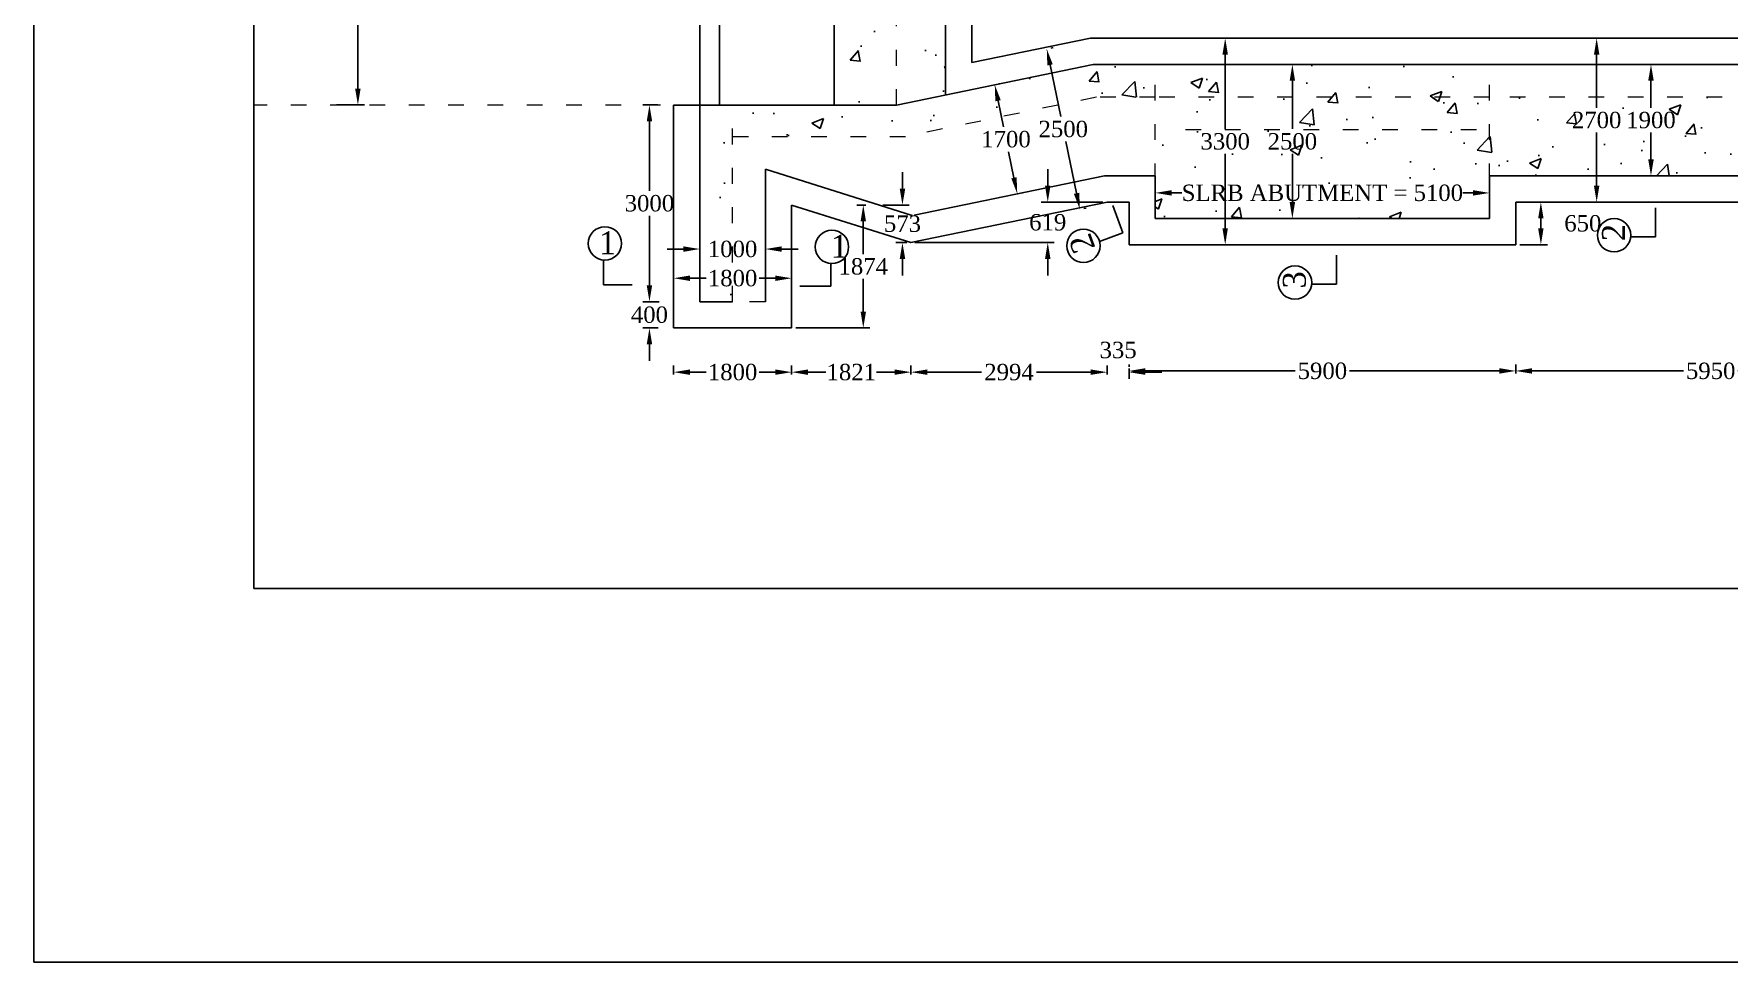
# Model space of a CAD drawing. Header units: millimetres. Extents: x 80 to 6605, y 46 to 2491.
# Drawn here: x 5426.3 to 5685, y 767.8 to 909.4 of the extents above; entities that cross this region are included whole.
import ezdxf

# ---------------------------------------------------------------- set-up
doc = ezdxf.new("R2010")
doc.units = ezdxf.units.MM
doc.linetypes.add('ACAD_ISO03W100', pattern=[30, 12, -18])
doc.layers.add('TEXT_GENERAL', color=4, linetype='Continuous')
doc.styles.get("Standard").update_dxf_attribs({"font": 'times.ttf', "height": 2.5})
doc.styles.add('TNR_2.5', font='times.ttf', dxfattribs={"height": 2.5})
doc.dimstyles.get("Standard").update_dxf_attribs({"dimtxt": 0.18, "dimasz": 0.18, "dimexe": 0.18, "dimexo": 0.0625, "dimgap": 0.09, "dimtad": 0, "dimtih": 1, "dimtoh": 1, "dimdec": 4, "dimzin": 0, "dimdsep": 46, "dimtxsty": 'Standard', "dimcen": 0.09, "dimadec": 0, "dimazin": 0, "dimtfac": 1, "dimtdec": 4, "dimtofl": 0, "dimtmove": 0, "dimatfit": 3, "dimfxl": 1, "dimtolj": 1, "dimtzin": 0, "dimarcsym": 0})
doc.dimstyles.new('STYLE_ESH', dxfattribs={"dimtxt": 2.5, "dimasz": 2.5, "dimexe": 1, "dimexo": 0.625, "dimtad": 0, "dimtih": 1, "dimtoh": 1, "dimdec": 0, "dimlfac": 100, "dimzin": 9, "dimdsep": 46, "dimtxsty": 'TNR_2.5', "dimcen": 2.5, "dimadec": 0, "dimazin": 2, "dimtfac": 1, "dimtdec": 0, "dimtofl": 0, "dimtmove": 2, "dimatfit": 3, "dimfxl": 1, "dimarcsym": 0})
pattern_1 = [(50, (0, 0), (18.218467, -1.59391), [1.905, -20.955]), (355, (0, 0), (-3.52428, 19.105664), [1.524, -16.764]), (100.451, (1.518, -0.133), (14.69425, 17.51167), [1.619, -17.809]), (46.1842, (0, 5.08), (27.1079, -4.20423), [2.8575, -31.4325]), (96.6356, (2.26, 4.73), (23.74042, 24.74256), [2.4285, -26.7135]), (351.184, (0, 5.08), (23.74046, 24.74251), [2.286, -25.146]), (21, (2.54, 3.81), (15.161488, -10.22655), [1.905, -20.955]), (326, (2.54, 3.81), (6.1802, 18.418797), [1.524, -16.764]), (71.4514, (3.803, 2.958), (21.34165, 8.192286), [1.619, -17.809]), (37.5, (0, 0), (0.30886, 8.455504), [0, -16.5608, 0, -17.018, 0, -16.8275]), (7.5, (0, 0), (6.681966, 10.018057), [0, -9.7028, 0, -16.1798, 0, -6.4135]), (327.5, (-5.664, 0), (13.5590595, -0.5728744), [0, -6.35, 0, -19.812, 0, -26.289]), (317.5, (-8.204, 0), (14.812918, 2.54265), [0, -8.255, 0, -13.1572, 0, -18.669])]

# ---------------------------------------------------------------- blocks, each defined once
blk = doc.blocks.new('*D224')
at = {"color": 0, "lineweight": -2, "transparency": 16777216}
for p, q in [((5472.52, 969.06), (5476.76, 969.06)), ((5475.76, 966.56), (5475.76, 929.36)), ((5475.76, 901.05), (5475.76, 925.56)), ((5472.52, 898.55), (5476.76, 898.55))]:
    blk.add_line(p, q, dxfattribs=at)
at = {"color": 0, "transparency": 16777216}
for points in [[(5475.34, 966.56), (5476.18, 966.56), (5475.76, 969.06)], [(5475.34, 901.05), (5476.18, 901.05), (5475.76, 898.55)]]:
    blk.add_solid(points, dxfattribs=at)
at = {"layer": 'Defpoints', "color": 0, "transparency": 16777216}
for p in [(5471.9, 969.06), (5471.9, 898.55), (5475.76, 898.55)]:
    blk.add_point(p, dxfattribs=at)
at = {"color": 0, "transparency": 16777216, "insert": (5475.76, 927.46), "char_height": 2.5, "attachment_point": 5, "style": 'TNR_2.5'}
blk.add_mtext('7000', dxfattribs=at)
blk = doc.blocks.new('*D225')
at = {"color": 0, "lineweight": -2, "transparency": 16777216}
for p, q in [((5672.46, 904.74), (5672.08, 904.74)), ((5673.08, 902.24), (5673.08, 898.14)), ((5673.08, 890.24), (5673.08, 894.34)), ((5672.46, 887.74), (5672.08, 887.74))]:
    blk.add_line(p, q, dxfattribs=at)
at = {"color": 0, "transparency": 16777216}
for points in [[(5672.66, 902.24), (5673.5, 902.24), (5673.08, 904.74)], [(5672.66, 890.24), (5673.5, 890.24), (5673.08, 887.74)]]:
    blk.add_solid(points, dxfattribs=at)
at = {"layer": 'Defpoints', "color": 0, "transparency": 16777216}
for p in [(5673.08, 904.74), (5673.08, 887.74), (5673.08, 887.74)]:
    blk.add_point(p, dxfattribs=at)
at = {"color": 0, "transparency": 16777216, "insert": (5673.08, 896.24), "char_height": 2.5, "attachment_point": 5, "style": 'TNR_2.5'}
blk.add_mtext('1900', dxfattribs=at)
blk = doc.blocks.new('*D226')
at = {"color": 0, "lineweight": -2, "transparency": 16777216}
for p, q in [((5666.65, 908.74), (5663.79, 908.74)), ((5664.79, 906.24), (5664.79, 898.14)), ((5664.79, 886.24), (5664.79, 894.34)), ((5666.65, 883.74), (5663.79, 883.74))]:
    blk.add_line(p, q, dxfattribs=at)
at = {"color": 0, "transparency": 16777216}
for points in [[(5664.38, 906.24), (5665.21, 906.24), (5664.79, 908.74)], [(5664.38, 886.24), (5665.21, 886.24), (5664.79, 883.74)]]:
    blk.add_solid(points, dxfattribs=at)
at = {"layer": 'Defpoints', "color": 0, "transparency": 16777216}
for p in [(5667.27, 908.74), (5664.79, 883.74), (5667.27, 883.74)]:
    blk.add_point(p, dxfattribs=at)
at = {"color": 0, "transparency": 16777216, "insert": (5664.79, 896.24), "char_height": 2.5, "attachment_point": 5, "style": 'TNR_2.5'}
blk.add_mtext('2700', dxfattribs=at)
blk = doc.blocks.new('*D229')
at = {"color": 0, "lineweight": -2, "transparency": 16777216}
for p, q in [((5573.55, 901.77), (5573.92, 901.85)), ((5573.45, 899.2), (5574.27, 895.22)), ((5575.88, 887.45), (5575.05, 891.42)), ((5576.99, 885.12), (5577.36, 885.2))]:
    blk.add_line(p, q, dxfattribs=at)
at = {"color": 0, "transparency": 16777216}
for points in [[(5573.86, 899.28), (5573.04, 899.11), (5572.94, 901.65)], [(5576.28, 887.53), (5575.47, 887.36), (5576.38, 885)]]:
    blk.add_solid(points, dxfattribs=at)
at = {"layer": 'Defpoints', "color": 0, "transparency": 16777216}
for p in [(5572.94, 901.65), (5576.38, 885), (5576.38, 885)]:
    blk.add_point(p, dxfattribs=at)
at = {"color": 0, "transparency": 16777216, "insert": (5574.66, 893.32), "char_height": 2.5, "attachment_point": 5, "style": 'TNR_2.5'}
blk.add_mtext('1700', dxfattribs=at)
blk = doc.blocks.new('*D230')
at = {"color": 0, "lineweight": -2, "transparency": 16777216}
for p, q in [((5581.49, 907.24), (5581.85, 907.32)), ((5581.38, 904.67), (5583.01, 896.77)), ((5585.43, 885.08), (5583.8, 892.98)), ((5586.55, 882.76), (5586.91, 882.83))]:
    blk.add_line(p, q, dxfattribs=at)
at = {"color": 0, "transparency": 16777216}
for points in [[(5581.79, 904.75), (5580.97, 904.58), (5580.88, 907.11)], [(5585.84, 885.16), (5585.02, 885), (5585.93, 882.63)]]:
    blk.add_solid(points, dxfattribs=at)
at = {"layer": 'Defpoints', "color": 0, "transparency": 16777216}
for p in [(5580.88, 907.11), (5585.93, 882.63), (5585.93, 882.63)]:
    blk.add_point(p, dxfattribs=at)
at = {"color": 0, "transparency": 16777216, "insert": (5583.4, 894.87), "char_height": 2.5, "attachment_point": 5, "style": 'TNR_2.5'}
blk.add_mtext('2500', dxfattribs=at)
blk = doc.blocks.new('*D231')
at = {"color": 0, "lineweight": -2, "transparency": 16777216}
for p, q in [((5527.94, 877.2), (5527.94, 877.58)), ((5537.94, 877.2), (5537.94, 877.58)), ((5525.44, 876.58), (5522.94, 876.58)), ((5540.44, 876.58), (5542.94, 876.58))]:
    blk.add_line(p, q, dxfattribs=at)
at = {"color": 0, "transparency": 16777216}
for points in [[(5525.44, 876.99), (5525.44, 876.16), (5527.94, 876.58)], [(5540.44, 876.99), (5540.44, 876.16), (5537.94, 876.58)]]:
    blk.add_solid(points, dxfattribs=at)
at = {"layer": 'Defpoints', "color": 0, "transparency": 16777216}
for p in [(5527.94, 876.58), (5537.94, 876.58), (5537.94, 876.58)]:
    blk.add_point(p, dxfattribs=at)
at = {"color": 0, "transparency": 16777216, "insert": (5532.94, 876.58), "char_height": 2.5, "attachment_point": 5, "style": 'TNR_2.5'}
blk.add_mtext('1000', dxfattribs=at)
blk = doc.blocks.new('*D232')
at = {"color": 0, "lineweight": -2, "transparency": 16777216}
for p, q in [((5526.44, 872.13), (5528.91, 872.13)), ((5539.44, 872.13), (5536.98, 872.13)), ((5541.94, 872.75), (5541.94, 873.13)), ((5523.94, 871.5), (5523.94, 871.13))]:
    blk.add_line(p, q, dxfattribs=at)
at = {"color": 0, "transparency": 16777216}
for points in [[(5526.44, 872.54), (5526.44, 871.71), (5523.94, 872.13)], [(5539.44, 872.54), (5539.44, 871.71), (5541.94, 872.13)]]:
    blk.add_solid(points, dxfattribs=at)
at = {"layer": 'Defpoints', "color": 0, "transparency": 16777216}
for p in [(5523.94, 872.13), (5541.94, 872.13), (5541.94, 872.13)]:
    blk.add_point(p, dxfattribs=at)
at = {"color": 0, "transparency": 16777216, "insert": (5532.94, 872.13), "char_height": 2.5, "attachment_point": 5, "style": 'TNR_2.5'}
blk.add_mtext('1800', dxfattribs=at)
blk = doc.blocks.new('*D233')
at = {"color": 0, "lineweight": -2, "transparency": 16777216}
for p, q in [((5521.55, 898.55), (5519.25, 898.55)), ((5520.25, 896.05), (5520.25, 885.44)), ((5520.25, 871.05), (5520.25, 881.65)), ((5521.72, 868.55), (5519.25, 868.55))]:
    blk.add_line(p, q, dxfattribs=at)
at = {"color": 0, "transparency": 16777216}
for points in [[(5519.84, 896.05), (5520.67, 896.05), (5520.25, 898.55)], [(5519.84, 871.05), (5520.67, 871.05), (5520.25, 868.55)]]:
    blk.add_solid(points, dxfattribs=at)
at = {"layer": 'Defpoints', "color": 0, "transparency": 16777216}
for p in [(5522.17, 898.55), (5520.25, 868.55), (5522.34, 868.55)]:
    blk.add_point(p, dxfattribs=at)
at = {"color": 0, "transparency": 16777216, "insert": (5520.25, 883.55), "char_height": 2.5, "attachment_point": 5, "style": 'TNR_2.5'}
blk.add_mtext('3000', dxfattribs=at)
blk = doc.blocks.new('*D234')
at = {"color": 0, "lineweight": -2, "transparency": 16777216}
for p, q in [((5520.25, 871.05), (5520.25, 873.55)), ((5521.51, 868.55), (5519.25, 868.55)), ((5521.57, 864.55), (5519.25, 864.55)), ((5520.25, 862.05), (5520.25, 859.55))]:
    blk.add_line(p, q, dxfattribs=at)
at = {"color": 0, "transparency": 16777216}
for points in [[(5519.84, 871.05), (5520.67, 871.05), (5520.25, 868.55)], [(5519.84, 862.05), (5520.67, 862.05), (5520.25, 864.55)]]:
    blk.add_solid(points, dxfattribs=at)
at = {"layer": 'Defpoints', "color": 0, "transparency": 16777216}
for p in [(5522.14, 868.55), (5520.25, 864.55), (5522.2, 864.55)]:
    blk.add_point(p, dxfattribs=at)
at = {"color": 0, "transparency": 16777216, "insert": (5520.25, 866.55), "char_height": 2.5, "attachment_point": 5, "style": 'TNR_2.5'}
blk.add_mtext('400', dxfattribs=at)
blk = doc.blocks.new('*D235')
at = {"color": 0, "lineweight": -2, "transparency": 16777216}
for p, q in [((5617.73, 904.74), (5617.36, 904.74)), ((5618.36, 902.24), (5618.36, 894.89)), ((5618.36, 883.74), (5618.36, 891.1)), ((5617.73, 881.24), (5617.36, 881.24))]:
    blk.add_line(p, q, dxfattribs=at)
at = {"color": 0, "transparency": 16777216}
for points in [[(5617.94, 902.24), (5618.77, 902.24), (5618.36, 904.74)], [(5617.94, 883.74), (5618.77, 883.74), (5618.36, 881.24)]]:
    blk.add_solid(points, dxfattribs=at)
at = {"layer": 'Defpoints', "color": 0, "transparency": 16777216}
for p in [(5618.36, 904.74), (5618.36, 881.24), (5618.36, 881.24)]:
    blk.add_point(p, dxfattribs=at)
at = {"color": 0, "transparency": 16777216, "insert": (5618.36, 892.99), "char_height": 2.5, "attachment_point": 5, "style": 'TNR_2.5'}
blk.add_mtext('2500', dxfattribs=at)
blk = doc.blocks.new('*D236')
at = {"color": 0, "lineweight": -2, "transparency": 16777216}
for p, q in [((5609.46, 908.74), (5607.11, 908.74)), ((5608.11, 906.24), (5608.11, 894.89)), ((5608.11, 879.74), (5608.11, 891.1)), ((5609.46, 877.24), (5607.11, 877.24))]:
    blk.add_line(p, q, dxfattribs=at)
at = {"color": 0, "transparency": 16777216}
for points in [[(5607.69, 906.24), (5608.52, 906.24), (5608.11, 908.74)], [(5607.69, 879.74), (5608.52, 879.74), (5608.11, 877.24)]]:
    blk.add_solid(points, dxfattribs=at)
at = {"layer": 'Defpoints', "color": 0, "transparency": 16777216}
for p in [(5610.09, 908.74), (5608.11, 877.24), (5610.09, 877.24)]:
    blk.add_point(p, dxfattribs=at)
at = {"color": 0, "transparency": 16777216, "insert": (5608.11, 892.99), "char_height": 2.5, "attachment_point": 5, "style": 'TNR_2.5'}
blk.add_mtext('3300', dxfattribs=at)
blk = doc.blocks.new('*D237')
at = {"color": 0, "lineweight": -2, "transparency": 16777216}
for p, q in [((5597.44, 882.47), (5597.44, 886.14)), ((5599.94, 885.14), (5601.51, 885.14)), ((5645.94, 885.14), (5644.37, 885.14)), ((5648.44, 882.47), (5648.44, 886.14))]:
    blk.add_line(p, q, dxfattribs=at)
at = {"color": 0, "transparency": 16777216}
for points in [[(5599.94, 885.56), (5599.94, 884.73), (5597.44, 885.14)], [(5645.94, 885.56), (5645.94, 884.73), (5648.44, 885.14)]]:
    blk.add_solid(points, dxfattribs=at)
at = {"layer": 'Defpoints', "color": 0, "transparency": 16777216}
for p in [(5648.44, 885.14), (5597.44, 881.85), (5648.44, 881.85)]:
    blk.add_point(p, dxfattribs=at)
at = {"color": 0, "transparency": 16777216, "insert": (5622.94, 885.14), "char_height": 2.5, "attachment_point": 5, "style": 'TNR_2.5'}
blk.add_mtext('SLRB ABUTMENT = 5100', dxfattribs=at)
blk = doc.blocks.new('*D267')
at = {"color": 0, "lineweight": -2, "transparency": 16777216}
for p, q in [((5652.44, 857.62), (5652.44, 858.99)), ((5711.94, 857.62), (5711.94, 858.99)), ((5654.94, 857.99), (5678.03, 857.99)), ((5709.44, 857.99), (5686.35, 857.99))]:
    blk.add_line(p, q, dxfattribs=at)
at = {"color": 0, "transparency": 16777216}
for points in [[(5654.94, 858.41), (5654.94, 857.57), (5652.44, 857.99)], [(5709.44, 858.41), (5709.44, 857.57), (5711.94, 857.99)]]:
    blk.add_solid(points, dxfattribs=at)
at = {"layer": 'Defpoints', "color": 0, "transparency": 16777216}
for p in [(5652.44, 857.99), (5652.44, 856.99), (5711.94, 856.99)]:
    blk.add_point(p, dxfattribs=at)
at = {"color": 0, "transparency": 16777216, "insert": (5682.19, 857.99), "char_height": 2.5, "attachment_point": 5, "style": 'TNR_2.5'}
blk.add_mtext('5950', dxfattribs=at)
blk = doc.blocks.new('*D268')
at = {"color": 0, "lineweight": -2, "transparency": 16777216}
for p, q in [((5593.44, 858.62), (5593.44, 858.99)), ((5652.44, 858.62), (5652.44, 858.99)), ((5595.94, 857.99), (5618.78, 857.99)), ((5649.94, 857.99), (5627.1, 857.99))]:
    blk.add_line(p, q, dxfattribs=at)
at = {"color": 0, "transparency": 16777216}
for points in [[(5595.94, 858.41), (5595.94, 857.57), (5593.44, 857.99)], [(5649.94, 858.41), (5649.94, 857.57), (5652.44, 857.99)]]:
    blk.add_solid(points, dxfattribs=at)
at = {"layer": 'Defpoints', "color": 0, "transparency": 16777216}
for p in [(5593.44, 857.99), (5593.44, 857.99), (5652.44, 857.99)]:
    blk.add_point(p, dxfattribs=at)
at = {"color": 0, "transparency": 16777216, "insert": (5622.94, 857.99), "char_height": 2.5, "attachment_point": 5, "style": 'TNR_2.5'}
blk.add_mtext('5900', dxfattribs=at)
blk = doc.blocks.new('*D269')
at = {"color": 0, "lineweight": -2, "transparency": 16777216}
for p, q in [((5587.59, 857.8), (5585.09, 857.8)), ((5590.09, 857.43), (5590.09, 858.8)), ((5593.44, 858.37), (5593.44, 856.8)), ((5595.94, 857.8), (5598.44, 857.8))]:
    blk.add_line(p, q, dxfattribs=at)
at = {"color": 0, "transparency": 16777216}
for points in [[(5587.59, 858.22), (5587.59, 857.39), (5590.09, 857.8)], [(5595.94, 858.22), (5595.94, 857.39), (5593.44, 857.8)]]:
    blk.add_solid(points, dxfattribs=at)
at = {"layer": 'Defpoints', "color": 0, "transparency": 16777216}
for p in [(5593.44, 858.99), (5590.09, 857.8), (5590.09, 856.8)]:
    blk.add_point(p, dxfattribs=at)
at = {"color": 0, "transparency": 16777216, "insert": (5591.77, 861.17), "char_height": 2.5, "attachment_point": 5, "style": 'TNR_2.5'}
blk.add_mtext('335', dxfattribs=at)
blk = doc.blocks.new('*D270')
at = {"color": 0, "lineweight": -2, "transparency": 16777216}
for p, q in [((5560.15, 857.43), (5560.15, 858.8)), ((5562.65, 857.8), (5570.91, 857.8)), ((5587.59, 857.8), (5579.33, 857.8)), ((5590.09, 858.43), (5590.09, 858.8))]:
    blk.add_line(p, q, dxfattribs=at)
at = {"color": 0, "transparency": 16777216}
for points in [[(5562.65, 858.22), (5562.65, 857.39), (5560.15, 857.8)], [(5587.59, 858.22), (5587.59, 857.39), (5590.09, 857.8)]]:
    blk.add_solid(points, dxfattribs=at)
at = {"layer": 'Defpoints', "color": 0, "transparency": 16777216}
for p in [(5560.15, 856.8), (5590.09, 857.8), (5590.09, 857.8)]:
    blk.add_point(p, dxfattribs=at)
at = {"color": 0, "transparency": 16777216, "insert": (5575.12, 857.8), "char_height": 2.5, "attachment_point": 5, "style": 'TNR_2.5'}
blk.add_mtext('2994', dxfattribs=at)
blk = doc.blocks.new('*D271')
at = {"color": 0, "lineweight": -2, "transparency": 16777216}
for p, q in [((5541.94, 857.43), (5541.94, 858.8)), ((5544.44, 857.8), (5547.17, 857.8)), ((5557.65, 857.8), (5554.92, 857.8)), ((5560.15, 857.43), (5560.15, 858.8))]:
    blk.add_line(p, q, dxfattribs=at)
at = {"color": 0, "transparency": 16777216}
for points in [[(5544.44, 858.22), (5544.44, 857.39), (5541.94, 857.8)], [(5557.65, 858.22), (5557.65, 857.39), (5560.15, 857.8)]]:
    blk.add_solid(points, dxfattribs=at)
at = {"layer": 'Defpoints', "color": 0, "transparency": 16777216}
for p in [(5541.94, 857.8), (5541.94, 856.8), (5560.15, 856.8)]:
    blk.add_point(p, dxfattribs=at)
at = {"color": 0, "transparency": 16777216, "insert": (5551.05, 857.8), "char_height": 2.5, "attachment_point": 5, "style": 'TNR_2.5'}
blk.add_mtext('1821', dxfattribs=at)
blk = doc.blocks.new('*D272')
at = {"color": 0, "lineweight": -2, "transparency": 16777216}
for p, q in [((5523.94, 857.43), (5523.94, 858.8)), ((5526.44, 857.8), (5528.91, 857.8)), ((5539.44, 857.8), (5536.98, 857.8)), ((5541.94, 858.43), (5541.94, 858.8))]:
    blk.add_line(p, q, dxfattribs=at)
at = {"color": 0, "transparency": 16777216}
for points in [[(5526.44, 858.22), (5526.44, 857.39), (5523.94, 857.8)], [(5539.44, 858.22), (5539.44, 857.39), (5541.94, 857.8)]]:
    blk.add_solid(points, dxfattribs=at)
at = {"layer": 'Defpoints', "color": 0, "transparency": 16777216}
for p in [(5523.94, 856.8), (5541.94, 857.8), (5541.94, 857.8)]:
    blk.add_point(p, dxfattribs=at)
at = {"color": 0, "transparency": 16777216, "insert": (5532.94, 857.8), "char_height": 2.5, "attachment_point": 5, "style": 'TNR_2.5'}
blk.add_mtext('1800', dxfattribs=at)
blk = doc.blocks.new('*D281')
at = {"color": 0, "lineweight": -2, "transparency": 16777216}
for p, q in [((5653.07, 883.74), (5657.28, 883.74)), ((5656.28, 881.24), (5656.28, 879.74)), ((5653.07, 877.24), (5657.28, 877.24))]:
    blk.add_line(p, q, dxfattribs=at)
at = {"color": 0, "transparency": 16777216}
for points in [[(5655.86, 881.24), (5656.69, 881.24), (5656.28, 883.74)], [(5655.86, 879.74), (5656.69, 879.74), (5656.28, 877.24)]]:
    blk.add_solid(points, dxfattribs=at)
at = {"layer": 'Defpoints', "color": 0, "transparency": 16777216}
for p in [(5652.44, 883.74), (5652.44, 877.24), (5656.28, 877.24)]:
    blk.add_point(p, dxfattribs=at)
at = {"color": 0, "transparency": 16777216, "insert": (5662.68, 880.49), "char_height": 2.5, "attachment_point": 5, "style": 'TNR_2.5'}
blk.add_mtext('650', dxfattribs=at)
blk = doc.blocks.new('*D282')
at = {"color": 0, "lineweight": -2, "transparency": 16777216}
for p, q in [((5553.26, 883.29), (5551.88, 883.29)), ((5552.88, 880.79), (5552.88, 875.82)), ((5552.88, 867.05), (5552.88, 872.02)), ((5542.57, 864.55), (5553.88, 864.55))]:
    blk.add_line(p, q, dxfattribs=at)
at = {"color": 0, "transparency": 16777216}
for points in [[(5552.47, 880.79), (5553.3, 880.79), (5552.88, 883.29)], [(5552.47, 867.05), (5553.3, 867.05), (5552.88, 864.55)]]:
    blk.add_solid(points, dxfattribs=at)
at = {"layer": 'Defpoints', "color": 0, "transparency": 16777216}
for p in [(5553.88, 883.29), (5541.94, 864.55), (5552.88, 864.55)]:
    blk.add_point(p, dxfattribs=at)
at = {"color": 0, "transparency": 16777216, "insert": (5552.88, 873.92), "char_height": 2.5, "attachment_point": 5, "style": 'TNR_2.5'}
blk.add_mtext('1874', dxfattribs=at)
blk = doc.blocks.new('*D286')
at = {"color": 0, "lineweight": -2, "transparency": 16777216}
for p, q in [((5581.03, 886.24), (5581.03, 888.74)), ((5589.46, 883.74), (5580.03, 883.74)), ((5560.77, 877.56), (5582.03, 877.56)), ((5581.03, 875.06), (5581.03, 872.56))]:
    blk.add_line(p, q, dxfattribs=at)
at = {"color": 0, "transparency": 16777216}
for points in [[(5580.61, 886.24), (5581.45, 886.24), (5581.03, 883.74)], [(5580.61, 875.06), (5581.45, 875.06), (5581.03, 877.56)]]:
    blk.add_solid(points, dxfattribs=at)
at = {"layer": 'Defpoints', "color": 0, "transparency": 16777216}
for p in [(5581.03, 883.74), (5590.09, 883.74), (5560.15, 877.56)]:
    blk.add_point(p, dxfattribs=at)
at = {"color": 0, "transparency": 16777216, "insert": (5581.03, 880.65), "char_height": 2.5, "attachment_point": 5, "style": 'TNR_2.5'}
blk.add_mtext('619', dxfattribs=at)
blk = doc.blocks.new('*D287')
at = {"color": 0, "lineweight": -2, "transparency": 16777216}
for p, q in [((5558.86, 885.79), (5558.86, 888.29)), ((5555.89, 883.29), (5559.86, 883.29)), ((5559.52, 877.56), (5557.86, 877.56)), ((5558.86, 875.06), (5558.86, 872.56))]:
    blk.add_line(p, q, dxfattribs=at)
at = {"color": 0, "transparency": 16777216}
for points in [[(5558.44, 885.79), (5559.28, 885.79), (5558.86, 883.29)], [(5558.44, 875.06), (5559.28, 875.06), (5558.86, 877.56)]]:
    blk.add_solid(points, dxfattribs=at)
at = {"layer": 'Defpoints', "color": 0, "transparency": 16777216}
for p in [(5555.26, 883.29), (5558.86, 883.29), (5560.15, 877.56)]:
    blk.add_point(p, dxfattribs=at)
at = {"color": 0, "transparency": 16777216, "insert": (5558.86, 880.43), "char_height": 2.5, "attachment_point": 5, "style": 'TNR_2.5'}
blk.add_mtext('573', dxfattribs=at)

msp = doc.modelspace()

# ---------------------------------------------------------------- hatches: boundary and pattern name
h = msp.add_hatch()
h.set_pattern_fill('AR-CONC', color=0, scale=0.1, style=0)
h.set_pattern_definition(pattern_1)
h.paths.add_polyline_path([(5707.94263, 887.74468), (5707.94263, 897.74468), (5689.94263, 897.74468), (5689.94263, 899.74468), (5648.44263, 899.74468), (5648.44263, 887.74468)])
h.paths.add_polyline_path([(5548.44263, 898.54678), (5557.94263, 898.54678), (5557.94263, 933.74468), (5548.44263, 933.74468)])
h.paths.add_polyline_path([(5557.94263, 898.54678), (5565.44263, 900.09626), (5565.44263, 933.74468), (5557.94263, 933.74468)])
h.paths.add_polyline_path([(5707.94263, 933.74468), (5693.94263, 933.74468), (5693.94263, 908.74468), (5707.94263, 908.74468)])
h.paths.add_polyline_path([(5729.94263, 932.24468), (5717.94263, 932.24468), (5717.94263, 904.74468), (5729.94263, 904.74468)])
h.paths.add_polyline_path([(5707.94263, 901.74468), (5707.94263, 904.74468), (5693.94263, 904.74468), (5693.94263, 901.74468)])
h.paths.add_polyline_path([(5717.94263, 901.74468), (5729.94263, 901.74468), (5729.94263, 904.74468), (5717.94263, 904.74468)])
h.paths.add_polyline_path([(5717.94263, 904.74468), (5712.94263, 904.74468), (5712.94263, 901.74468), (5717.94263, 901.74468)])
h.paths.add_polyline_path([(5707.94263, 901.74468), (5712.94263, 901.74468), (5712.94263, 904.74468), (5707.94263, 904.74468)])
h.paths.add_polyline_path([(5707.94263, 904.74468), (5712.94263, 904.74468), (5712.94263, 932.24468), (5707.94263, 932.24468)])
h.paths.add_polyline_path([(5712.94263, 904.74468), (5717.94263, 904.74468), (5717.94263, 932.24468), (5712.94263, 932.24468)])
h.paths.add_polyline_path([(5669.04632, 898.14492), (5677.11499, 898.14492), (5677.11499, 894.34445), (5669.04632, 894.34445)], flags=24)
h.paths.add_polyline_path([(5660.58211, 898.14131), (5669.00406, 898.14131), (5669.00406, 894.34805), (5660.58211, 894.34805)], flags=24)
h.paths.add_polyline_path([(5552.9083, 922.48907), (5560.97697, 922.48907), (5560.97697, 918.6886), (5552.9083, 918.6886)], flags=9)
h.paths.add_polyline_path([(5564.20962, 925.052), (5570.8075, 925.052), (5570.8075, 921.25874), (5564.20962, 921.25874)], flags=9)
h.paths.add_polyline_path([(5570.62805, 895.22176), (5578.69672, 895.22176), (5578.69672, 891.42129), (5570.62805, 891.42129)], flags=9)
h.paths.add_polyline_path([(5579.19307, 896.76954), (5587.61503, 896.76954), (5587.61503, 892.97628), (5579.19307, 892.97628)], flags=9)
h.paths.add_polyline_path([(5528.9083, 878.47433), (5536.97697, 878.47433), (5536.97697, 874.68107), (5528.9083, 874.68107)], flags=9)
h.paths.add_polyline_path([(5528.9083, 874.02194), (5536.97697, 874.02194), (5536.97697, 870.22869), (5528.9083, 870.22869)], flags=9)
h.paths.add_polyline_path([(5707.7668, 919.64131), (5716.11846, 919.64131), (5716.11846, 915.84805), (5707.7668, 915.84805)], flags=9)
h.paths.add_polyline_path([(5707.72084, 912.16738), (5716.16443, 912.16738), (5716.16443, 908.37412), (5707.72084, 908.37412)], flags=9)
h = msp.add_hatch()
h.set_pattern_fill('AR-CONC', color=0, scale=0.1, style=0)
h.set_pattern_definition(pattern_1)
h.paths.add_polyline_path([(5648.44263, 899.74468), (5597.44263, 899.74468), (5597.44263, 881.24468), (5648.44263, 881.24468)])
h.paths.add_polyline_path([(5532.94263, 898.54678), (5527.94263, 898.54678), (5527.94263, 868.54678), (5532.94263, 868.54678)])
h.paths.add_polyline_path([(5588.45373, 899.74468), (5597.44263, 899.74468), (5597.44263, 904.74468), (5587.94263, 904.74468), (5557.94263, 898.54678), (5532.94263, 898.54678), (5532.94263, 893.74468), (5559.41164, 893.74468)])
h.paths.add_polyline_path([(5648.44263, 904.74468), (5597.44263, 904.74468), (5597.44263, 899.74468), (5648.44263, 899.74468)])
h.paths.add_polyline_path([(5614.14631, 894.89131), (5622.56826, 894.89131), (5622.56826, 891.09805), (5614.14631, 891.09805)], flags=24)
h.paths.add_polyline_path([(5603.93194, 894.89131), (5612.2836, 894.89131), (5612.2836, 891.09805), (5603.93194, 891.09805)], flags=24)
h.paths.add_polyline_path([(5601.51284, 887.04558), (5644.37243, 887.04558), (5644.37243, 883.2379), (5601.51284, 883.2379)], flags=24)
h.paths.add_polyline_path([(5528.9083, 878.47433), (5536.97697, 878.47433), (5536.97697, 874.68107), (5528.9083, 874.68107)], flags=9)
h.paths.add_polyline_path([(5528.9083, 874.02194), (5536.97697, 874.02194), (5536.97697, 870.22869), (5528.9083, 870.22869)], flags=9)

# ---------------------------------------------------------------- linework, layer by layer
at = {"color": 0}
for p, q in [((5459.87005, 1091.95513), (5459.87005, 824.80614)), ((5426.32373, 767.83356), (5426.32373, 957.49468)), ((5530.96477, 898.54678), (5530.96231, 933.74468)), ((5548.44263, 898.54678), (5548.44263, 933.74468)), ((5565.44263, 900.09626), (5565.44263, 933.74468)), ((5569.44263, 905.00712), (5569.44263, 933.74468)), ((5527.94263, 898.54678), (5527.94263, 920.19258)), ((5587.53376, 908.74468), (5569.44263, 905.00712)), ((5595.44263, 908.74468), (5587.53376, 908.74468)), ((5707.94263, 908.74468), (5595.44263, 908.74468)), ((5587.94263, 904.74468), (5557.94263, 898.54678)), ((5597.44263, 904.74468), (5587.94263, 904.74468)), ((5648.44263, 904.74468), (5597.44263, 904.74468)), ((5707.94263, 904.74468), (5648.44263, 904.74468)), ((5523.94263, 864.54678), (5523.94263, 898.54678)), ((5557.94263, 898.54678), (5523.94263, 898.54678)), ((5527.94263, 868.54678), (5527.94263, 898.54678)), ((5537.94263, 868.54678), (5537.94263, 888.74468)), ((5537.94263, 888.74468), (5560.35865, 881.68692)), ((5589.68036, 887.74468), (5560.63826, 881.74468)), ((5597.44263, 887.74468), (5589.68036, 887.74468)), ((5597.44263, 881.24468), (5597.44263, 887.74468)), ((5707.94263, 887.74468), (5648.44263, 887.74468)), ((5648.44263, 881.24468), (5648.44263, 887.74468)), ((5541.94263, 864.54678), (5541.94263, 883.29169)), ((5541.94263, 883.29169), (5560.14941, 877.55922)), ((5590.08923, 883.74468), (5560.14941, 877.55922)), ((5593.44263, 883.74468), (5590.08923, 883.74468)), ((5592.489, 879.06478), (5590.95521, 883.19994)), ((5593.44263, 883.74468), (5593.44263, 877.24468)), ((5711.94263, 883.74468), (5652.44263, 883.74468)), ((5652.44263, 877.24468), (5652.44263, 883.74468)), ((5673.79293, 878.46503), (5673.79293, 882.87547)), ((5597.44263, 881.24468), (5648.44263, 881.24468)), ((5588.93124, 877.74516), (5592.489, 879.06478)), ((5593.44263, 877.24468), (5652.44263, 877.24468)), ((5669.99832, 878.46503), (5673.79293, 878.46503)), ((5513.22719, 874.89672), (5513.22719, 871.10211)), ((5527.94263, 874.54678), (5527.94263, 868.54678)), ((5625.09035, 871.24824), (5625.09035, 875.65869)), ((5513.22719, 871.10211), (5517.63764, 871.10211)), ((5621.29574, 871.24824), (5625.09035, 871.24824)), ((5527.94263, 868.54678), (5532.94263, 868.54678)), ((5532.94263, 868.54678), (5527.94263, 868.54678)), ((5532.94263, 864.54678), (5523.94263, 864.54678)), ((5541.94263, 864.54678), (5523.94263, 864.54678)), ((5459.87005, 824.80614), (6146.87135, 824.80614)), ((6436.08736, 767.83356), (5426.32373, 767.83356))]:
    msp.add_line(p, q, dxfattribs=at)
for centre in [(5513.45086, 877.4364), (5586.4723, 877.07165), (5667.45864, 878.68869), (5548.10103, 876.90678), (5618.75606, 871.4719)]:
    msp.add_circle(centre, 2.54951, dxfattribs=at)
at = {"layer": 'TEXT_GENERAL', "color": 0, "linetype": 'ACAD_ISO03W100', "lineweight": 5, "ltscale": 0.2}
for p, q in [((5557.94263, 898.54678), (5557.94263, 933.74468)), ((5597.44263, 881.24468), (5597.44263, 904.74468)), ((5648.44263, 881.24468), (5648.44263, 904.74468)), ((5557.94263, 898.54678), (5459.87005, 898.54678)), ((5532.94263, 868.54678), (5532.94263, 898.54678)), ((5588.45373, 899.74468), (5559.41164, 893.74468)), ((5597.44263, 899.74468), (5588.45373, 899.74468)), ((5648.44263, 899.74468), (5597.44263, 899.74468)), ((5707.94263, 899.74468), (5648.44263, 899.74468)), ((5532.94263, 893.74468), (5558.90054, 893.74468)), ((5532.94263, 893.74468), (5559.41164, 893.74468)), ((5646.44263, 894.74468), (5599.44263, 894.74468)), ((5537.94263, 868.54678), (5532.94263, 868.54678))]:
    msp.add_line(p, q, dxfattribs=at)

# ---------------------------------------------------------------- texts
at = {"color": 0, "char_height": 3.5, "width": 4.365, "attachment_point": 1}
for s, insert, rotation in [('2', (5665.60558, 877.76678), 90), ('2', (5585.05552, 875.56286), 110.3505886), ('3', (5616.903, 870.54999), 90)]:
    msp.add_mtext(s, dxfattribs=dict(at, insert=insert, rotation=rotation))
for insert in [(5512.52895, 879.28945), (5547.92107, 878.75984)]:
    msp.add_mtext('1', dxfattribs=dict(at, insert=insert))

# ---------------------------------------------------------------- dimensions: what is measured, and where the dimension line sits
at = {"color": 0}
dim = msp.add_linear_dim(base=(5475.75956, 898.54678), p1=(5471.89836, 969.05901), p2=(5471.89836, 898.54678), angle=90, text='7000', dimstyle='STYLE_ESH', dxfattribs=at)
dim.commit()
dim.dimension.update_dxf_attribs({"geometry": '*D224', "text_midpoint": (5475.75956, 927.45618), "dimtype": 160})
for base, p1, p2, text, picture, middle in [((5608.10777, 877.24468), (5610.08575, 908.74468), (5610.08575, 877.24468), '3300', '*D236', (5608.10777, 892.99468)), ((5664.79309, 883.74468), (5667.27452, 908.74468), (5667.27452, 883.74468), '2700', '*D226', (5664.79309, 896.24468)), ((5618.35729, 881.24468), (5618.35729, 904.74468), (5618.35729, 881.24468), '2500', '*D235', (5618.35729, 892.99468)), ((5673.08065, 887.74468), (5673.08065, 904.74468), (5673.08065, 887.74468), '1900', '*D225', (5673.08065, 896.24468))]:
    dim = msp.add_linear_dim(base=base, p1=p1, p2=p2, angle=90, text=text, dimstyle='STYLE_ESH', dxfattribs=at)
    dim.commit()
    dim.dimension.update_dxf_attribs({"geometry": picture, "text_midpoint": middle})
for p1, p2, picture, middle in [((5580.875, 907.11439), (5585.9331, 882.63143), '*D230', (5583.40405, 894.87291)), ((5572.94263, 901.64573), (5576.38214, 884.99732), '*D229', (5574.66239, 893.32152))]:
    dim = msp.add_aligned_dim(p1=p1, p2=p2, distance=0, dimstyle='STYLE_ESH', dxfattribs=at)
    dim.commit()
    dim.dimension.update_dxf_attribs({"geometry": picture, "text_midpoint": middle})
for base, p1, p2, picture, middle in [((5520.25196, 868.54678), (5522.17189, 898.54678), (5522.34017, 868.54678), '*D233', (5520.25196, 883.54678)), ((5520.25196, 864.54678), (5522.13733, 868.54678), (5522.2, 864.54678), '*D234', (5520.25196, 866.54678))]:
    dim = msp.add_linear_dim(base=base, p1=p1, p2=p2, angle=90, dimstyle='STYLE_ESH', dxfattribs=at)
    dim.commit()
    dim.dimension.update_dxf_attribs({"geometry": picture, "text_midpoint": middle})
dim = msp.add_linear_dim(base=(5648.44263, 885.14174), p1=(5597.44263, 881.8487), p2=(5648.44263, 881.8487), text='SLRB ABUTMENT = 5100', dimstyle='STYLE_ESH', dxfattribs=at)
dim.commit()
dim.dimension.update_dxf_attribs({"geometry": '*D237', "text_midpoint": (5622.94263, 885.14174)})
for base, p1, p2, picture, middle in [((5558.86157, 883.29169), (5560.14941, 877.55922), (5555.26178, 883.29169), '*D287', (5558.86157, 880.42545)), ((5581.03096, 883.74468), (5560.14941, 877.55922), (5590.08923, 883.74468), '*D286', (5581.03096, 880.65195)), ((5552.88294, 864.54678), (5553.88294, 883.29169), (5541.94263, 864.54678), '*D282', (5552.88294, 873.91924)), ((5656.27655, 877.24468), (5652.44263, 883.74468), (5652.44263, 877.24468), '*D281', (5662.67557, 880.49468))]:
    dim = msp.add_linear_dim(base=base, p1=p1, p2=p2, angle=90, dimstyle='STYLE_ESH')
    dim.commit()
    dim.dimension.update_dxf_attribs({"geometry": picture, "text_midpoint": middle})
for base, p1, p2, picture, middle in [((5537.94263, 876.5777), (5527.94263, 876.5777), (5537.94263, 876.5777), '*D231', (5532.94263, 876.5777)), ((5541.94263, 872.12531), (5523.94263, 872.12531), (5541.94263, 872.12531), '*D232', (5532.94263, 872.12531))]:
    dim = msp.add_linear_dim(base=base, p1=p1, p2=p2, dimstyle='STYLE_ESH', dxfattribs=at)
    dim.commit()
    dim.dimension.update_dxf_attribs({"geometry": picture, "text_midpoint": middle})
dim = msp.add_linear_dim(base=(5590.08923, 857.80446), p1=(5593.44263, 858.99152), p2=(5590.08923, 856.80446), dimstyle='STYLE_ESH')
dim.commit()
dim.dimension.update_dxf_attribs({"geometry": '*D269', "text_midpoint": (5591.76593, 861.16745), "dimtype": 160})
for base, p1, p2, picture, middle in [((5541.94263, 857.80446), (5523.94263, 856.80446), (5541.94263, 857.80446), '*D272', (5532.94263, 857.80446)), ((5541.94263, 857.80446), (5560.14941, 856.80446), (5541.94263, 856.80446), '*D271', (5551.04602, 857.80446)), ((5590.08923, 857.80446), (5560.14941, 856.80446), (5590.08923, 857.80446), '*D270', (5575.11932, 857.80446)), ((5593.44263, 857.99152), (5652.44263, 857.99152), (5593.44263, 857.99152), '*D268', (5622.94263, 857.99152)), ((5652.44263, 857.99152), (5711.94263, 856.99152), (5652.44263, 856.99152), '*D267', (5682.19263, 857.99152))]:
    dim = msp.add_linear_dim(base=base, p1=p1, p2=p2, dimstyle='STYLE_ESH')
    dim.commit()
    dim.dimension.update_dxf_attribs({"geometry": picture, "text_midpoint": middle})

# ---------------------------------------------------------------- leaders
msp.add_leader([(5547.91356, 874.28282), (5547.91356, 870.94196), (5543.21843, 870.94196)], dimstyle='Standard', override={"dimgap": 0.09, "dimtad": 0}, dxfattribs=at)

doc.saveas('drawing.dxf')
